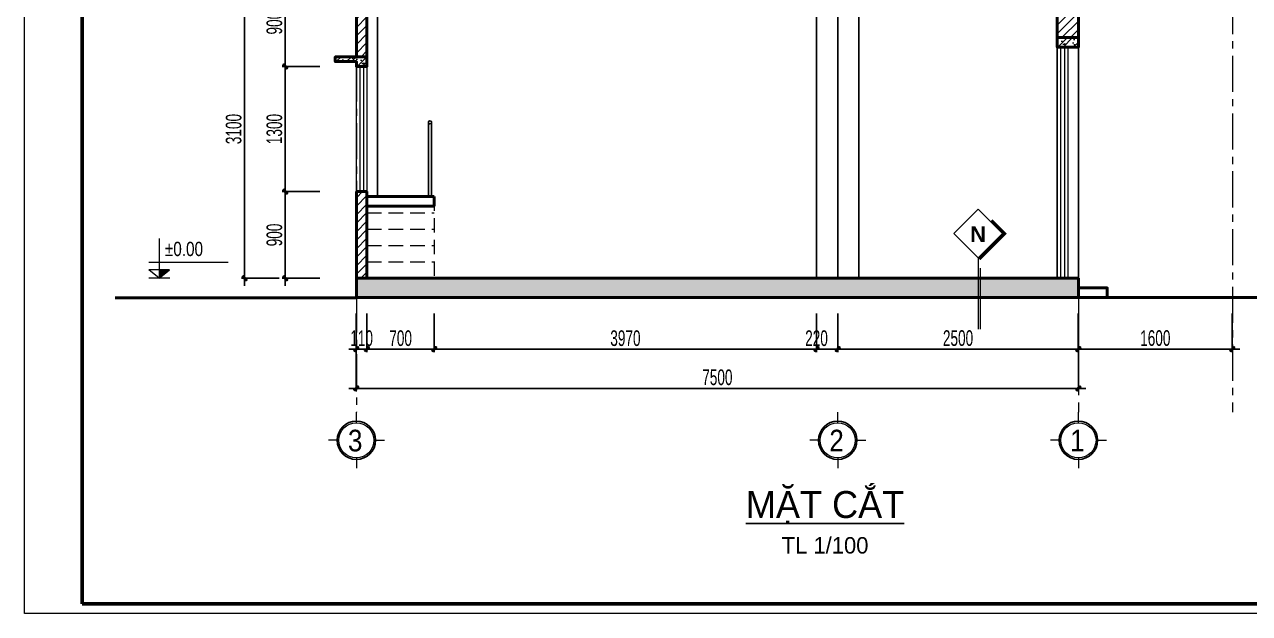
# Model space of a CAD drawing. Header units: millimetres. Extents: x 596422 to 1674380, y -367470 to 58862.
# Drawn here: x 1225969 to 1238693, y -32063 to -25945 of the extents above; entities that cross this region are included whole.
import ezdxf
from ezdxf.enums import TextEntityAlignment as Align

# ---------------------------------------------------------------- set-up
doc = ezdxf.new("R2010")
doc.units = ezdxf.units.MM
doc.header["$LTSCALE"] = 600
doc.header["$MEASUREMENT"] = 0
doc.linetypes.add('CENTER', pattern=[2, 1.25, -0.25, 0.25, -0.25])
doc.linetypes.add('HIDDEN', pattern=[0.375, 0.25, -0.125])
doc.layers.get('0').update_dxf_attribs({"lineweight": 0})
doc.layers.get('Defpoints').update_dxf_attribs({"lineweight": 0})
for name, color, linetype, lineweight in [('EG Dim', 8, 'Continuous', 18), ('EG Text2', 7, 'Continuous', 18), ('ISO', 33, 'Continuous', 15), ('LC Hatch', 252, 'Continuous', 9), ('LC ISO', 153, 'Continuous', 13), ('LC Net manh', 9, 'Continuous', 5), ('LC Net thay', 7, 'Continuous', 25), ('LC Text1', 3, 'Continuous', 20), ('LC Text2', 7, 'Continuous', 25), ('NET KY HIEU', 31, 'Continuous', 20), ('truc', 76, 'CENTER', 9), ('VAT DUNG TV', 253, 'Continuous', 9), ('wall', 30, 'Continuous', 50)]:
    doc.layers.add(name, color=color, linetype=linetype, lineweight=lineweight)
doc.layers.add('Khungten_LCDI', color=7, linetype='Continuous')
doc.layers.add('Kichthuoc', color=9, linetype='Continuous')
doc.styles.add('CHU THUONG', font='chhbg.shx', dxfattribs={"width": 0.8, "height": 220})
doc.styles.add('CHU TO', font='VHARIALB.TTF')
doc.styles.add('EG 1', font='VHAVANB.TTF')
doc.styles.add('HOATBIF', font='hoatbif.shx', dxfattribs={"width": 0.65})
doc.styles.add('Khungten', font='VHAVAN.TTF', dxfattribs={"width": 0.9, "height": 5000})
doc.styles.add('LC 1', font='VHAVANB.TTF')
doc.styles.add('Title', font='VHAVAN.TTF', dxfattribs={"width": 0.8})
doc.dimstyles.new('1-100', dxfattribs={"dimscale": 300, "dimtxt": 1.2, "dimasz": 0.25, "dimexe": 0.5, "dimexo": 0, "dimgap": 0.3, "dimtad": 1, "dimdec": 0, "dimzin": 0, "dimdsep": 46, "dimtxsty": 'HOATBIF', "dimblk1": 'DOT', "dimblk2": 'DOT', "dimsah": 1, "dimcen": -1, "dimdle": 1, "dimclrd": 256, "dimclre": 256, "dimclrt": 4, "dimadec": 3, "dimazin": 2, "dimtfac": 0.333333, "dimtdec": 0, "dimtix": 1, "dimtmove": 2, "dimatfit": 3, "dimldrblk": 'DOT', "dimfxl": 1, "dimtvp": 0.833333, "dimtolj": 1, "dimtzin": 0, "dimarcsym": 0})

# ---------------------------------------------------------------- blocks, each defined once
blk = doc.blocks.new('TTRUC')
at = {"layer": 'ISO'}
for p, q in [((0, 6.37), (0, 10.13)), ((-6.37, 0), (-10.13, 0)), ((6.37, 0), (10.13, 0)), ((0, -6.37), (0, -10.13))]:
    blk.add_line(p, q, dxfattribs=at)
blk.add_circle((0, 0), 6.37, dxfattribs=at)
at = {"layer": 'Kichthuoc'}
blk.add_circle((0, 0), 6.95, dxfattribs=at)
blk = doc.blocks.new('DOT')
at = {"layer": 'Kichthuoc'}
blk.add_line((-3, 0), (3, 0), dxfattribs=at)
at = {"layer": 'Kichthuoc', "color": 4}
blk.add_line((-1, -1), (1, 1), dxfattribs=at)
blk.add_lwpolyline([(0.5, 1), (-1, -0.5), (-0.5, -1), (1, 0.5)], close=True, dxfattribs=at)
blk = doc.blocks.new('*D1069')
at = {"layer": 'Defpoints', "color": 0, "transparency": 16777216}
for p in [(1230226, -28946), (1234196, -28945), (1234196, -29317)]:
    blk.add_point(p, dxfattribs=at)
at = {"layer": 'EG Dim', "lineweight": -2, "transparency": 16777216}
for p, q in [((1230226, -28946), (1230226, -29350)), ((1234196, -28945), (1234196, -29350)), ((1230252, -29317), (1234170, -29317))]:
    blk.add_line(p, q, dxfattribs=at)
at = {"layer": 'EG Dim', "lineweight": -2, "transparency": 16777216, "xscale": 26, "yscale": 26, "zscale": 26, "rotation": 180}
blk.add_blockref('DOT', (1230226, -29317), dxfattribs=at)
at = {"layer": 'EG Dim', "lineweight": -2, "transparency": 16777216, "xscale": 26, "yscale": 26, "zscale": 26}
blk.add_blockref('DOT', (1234196, -29317), dxfattribs=at)
at = {"layer": 'EG Dim', "color": 4, "transparency": 16777216, "insert": (1232211, -29204), "char_height": 162.5, "attachment_point": 5, "style": 'HOATBIF'}
blk.add_mtext('\\A1;3970', dxfattribs=at)
blk = doc.blocks.new('_Dot')
at = {"color": 0, "linetype": 'ByBlock', "lineweight": -2}
blk.add_line((-0.5, 0), (-1, 0), dxfattribs=at)
at = {"color": 0, "linetype": 'ByBlock', "const_width": 0.5}
blk.add_lwpolyline([(-0.25, 0, 1), (0.25, 0, 1)], format="xyb", close=True, dxfattribs=at)
blk = doc.blocks.new('*D1070')
at = {"layer": 'Defpoints', "color": 0, "transparency": 16777216}
for p in [(1234416, -28945), (1236916, -28945), (1236916, -29317)]:
    blk.add_point(p, dxfattribs=at)
at = {"layer": 'EG Dim', "lineweight": -2, "transparency": 16777216}
for p, q in [((1234416, -28945), (1234416, -29349)), ((1236916, -28945), (1236916, -29349)), ((1234442, -29317), (1236890, -29317))]:
    blk.add_line(p, q, dxfattribs=at)
at = {"layer": 'EG Dim', "lineweight": -2, "transparency": 16777216, "xscale": 26, "yscale": 26, "zscale": 26, "rotation": 180}
blk.add_blockref('DOT', (1234416, -29317), dxfattribs=at)
at = {"layer": 'EG Dim', "lineweight": -2, "transparency": 16777216, "xscale": 26, "yscale": 26, "zscale": 26}
blk.add_blockref('DOT', (1236916, -29317), dxfattribs=at)
at = {"layer": 'EG Dim', "color": 4, "transparency": 16777216, "insert": (1235666, -29203), "char_height": 162.5, "attachment_point": 5, "style": 'HOATBIF'}
blk.add_mtext('\\A1;2500', dxfattribs=at)
blk = doc.blocks.new('*D1071')
at = {"layer": 'Defpoints', "color": 0, "transparency": 16777216}
for p in [(1229416, -28946), (1236916, -28945), (1236916, -29724)]:
    blk.add_point(p, dxfattribs=at)
at = {"layer": 'EG Dim', "lineweight": -2, "transparency": 16777216}
for p, q in [((1229416, -28946), (1229416, -29756)), ((1236916, -28945), (1236916, -29756)), ((1229442, -29724), (1236890, -29724))]:
    blk.add_line(p, q, dxfattribs=at)
at = {"layer": 'EG Dim', "lineweight": -2, "transparency": 16777216, "xscale": 26, "yscale": 26, "zscale": 26, "rotation": 180}
blk.add_blockref('DOT', (1229416, -29724), dxfattribs=at)
at = {"layer": 'EG Dim', "lineweight": -2, "transparency": 16777216, "xscale": 26, "yscale": 26, "zscale": 26}
blk.add_blockref('DOT', (1236916, -29724), dxfattribs=at)
at = {"layer": 'EG Dim', "color": 4, "transparency": 16777216, "insert": (1233166, -29610), "char_height": 162.5, "attachment_point": 5, "style": 'HOATBIF'}
blk.add_mtext('\\A1;7500', dxfattribs=at)
blk = doc.blocks.new('*D1072')
at = {"layer": 'Defpoints', "color": 0, "transparency": 16777216}
for p in [(1229416, -28946), (1229526, -28946), (1229526, -29317)]:
    blk.add_point(p, dxfattribs=at)
at = {"layer": 'EG Dim', "lineweight": -2, "transparency": 16777216}
for p, q in [((1229416, -28946), (1229416, -29350)), ((1229526, -28946), (1229526, -29350)), ((1229390, -29317), (1229364, -29317)), ((1229416, -29317), (1229526, -29317)), ((1229552, -29317), (1229578, -29317))]:
    blk.add_line(p, q, dxfattribs=at)
at = {"layer": 'EG Dim', "lineweight": -2, "transparency": 16777216, "xscale": 26, "yscale": 26, "zscale": 26}
blk.add_blockref('DOT', (1229416, -29317), dxfattribs=at)
at = {"layer": 'EG Dim', "lineweight": -2, "transparency": 16777216, "xscale": 26, "yscale": 26, "zscale": 26, "rotation": 180}
blk.add_blockref('DOT', (1229526, -29317), dxfattribs=at)
at = {"layer": 'EG Dim', "color": 4, "transparency": 16777216, "insert": (1229471, -29204), "char_height": 162.5, "attachment_point": 5, "style": 'HOATBIF'}
blk.add_mtext('\\A1;110', dxfattribs=at)
blk = doc.blocks.new('*D1073')
at = {"layer": 'Defpoints', "color": 0, "transparency": 16777216}
for p in [(1236915, -28945), (1238515, -28945), (1238515, -29317)]:
    blk.add_point(p, dxfattribs=at)
at = {"layer": 'EG Dim', "lineweight": -2, "transparency": 16777216}
for p, q in [((1236915, -28945), (1236915, -29349)), ((1238515, -28945), (1238515, -29349)), ((1236941, -29317), (1238489, -29317))]:
    blk.add_line(p, q, dxfattribs=at)
at = {"layer": 'EG Dim', "lineweight": -2, "transparency": 16777216, "xscale": 26, "yscale": 26, "zscale": 26, "rotation": 180}
blk.add_blockref('DOT', (1236915, -29317), dxfattribs=at)
at = {"layer": 'EG Dim', "lineweight": -2, "transparency": 16777216, "xscale": 26, "yscale": 26, "zscale": 26}
blk.add_blockref('DOT', (1238515, -29317), dxfattribs=at)
at = {"layer": 'EG Dim', "color": 4, "transparency": 16777216, "insert": (1237715, -29203), "char_height": 162.5, "attachment_point": 5, "style": 'HOATBIF'}
blk.add_mtext('\\A1;1600', dxfattribs=at)
blk = doc.blocks.new('*D1074')
at = {"layer": 'Defpoints', "color": 0, "transparency": 16777216}
for p in [(1234196, -28945), (1234416, -28945), (1234416, -29317)]:
    blk.add_point(p, dxfattribs=at)
at = {"layer": 'EG Dim', "lineweight": -2, "transparency": 16777216}
for p, q in [((1234196, -28945), (1234196, -29350)), ((1234416, -28945), (1234416, -29350)), ((1234222, -29317), (1234390, -29317))]:
    blk.add_line(p, q, dxfattribs=at)
at = {"layer": 'EG Dim', "lineweight": -2, "transparency": 16777216, "xscale": 26, "yscale": 26, "zscale": 26, "rotation": 180}
blk.add_blockref('DOT', (1234196, -29317), dxfattribs=at)
at = {"layer": 'EG Dim', "lineweight": -2, "transparency": 16777216, "xscale": 26, "yscale": 26, "zscale": 26}
blk.add_blockref('DOT', (1234416, -29317), dxfattribs=at)
at = {"layer": 'EG Dim', "color": 4, "transparency": 16777216, "insert": (1234196, -29204), "char_height": 162.5, "attachment_point": 5, "style": 'HOATBIF'}
blk.add_mtext('\\A1;220', dxfattribs=at)
blk = doc.blocks.new('*D1075')
at = {"layer": 'Defpoints', "color": 0, "transparency": 16777216}
for p in [(1229526, -28946), (1230226, -28946), (1230226, -29317)]:
    blk.add_point(p, dxfattribs=at)
at = {"layer": 'EG Dim', "lineweight": -2, "transparency": 16777216}
for p, q in [((1229526, -28946), (1229526, -29350)), ((1230226, -28946), (1230226, -29350)), ((1229552, -29317), (1230200, -29317))]:
    blk.add_line(p, q, dxfattribs=at)
at = {"layer": 'EG Dim', "lineweight": -2, "transparency": 16777216, "xscale": 26, "yscale": 26, "zscale": 26, "rotation": 180}
blk.add_blockref('DOT', (1229526, -29317), dxfattribs=at)
at = {"layer": 'EG Dim', "lineweight": -2, "transparency": 16777216, "xscale": 26, "yscale": 26, "zscale": 26}
blk.add_blockref('DOT', (1230226, -29317), dxfattribs=at)
at = {"layer": 'EG Dim', "color": 4, "transparency": 16777216, "insert": (1229876, -29204), "char_height": 162.5, "attachment_point": 5, "style": 'HOATBIF'}
blk.add_mtext('\\A1;700', dxfattribs=at)
blk = doc.blocks.new('LCDI-new')
at = {"layer": 'Defpoints', "lineweight": 0}
blk.add_lwpolyline([(-1626044.71, 488105.01), (-1626044.71, 488402.01), (-1625624.71, 488402.01), (-1625624.71, 488105.01)], close=True, dxfattribs=at)
at = {"layer": 'Khungten_LCDI', "color": 5, "lineweight": 60}
blk.add_lwpolyline([(-1626032.71, 488107.01), (-1626032.71, 488400.01), (-1625626.71, 488400.01), (-1625626.71, 488107.01)], close=True, dxfattribs=at)
at = {"color": 2, "style": 'Title', "width": 1.824646}
for tag, p, p2 in [('TENBANVE1', (-1625663.58, 488164.65), (-1625629.32, 488164.65)), ('TENBANVE2', (-1625663.58, 488157.89), (-1625629.32, 488157.89))]:
    blk.add_attdef(tag, text='', height=2.5, dxfattribs=at).set_placement(p, p2, align=Align.FIT)
at = {"color": 7, "style": 'Khungten', "width": 0.8}
for tag, p in [('REVISION', (-1625637.72, 488146.05)), ('NGAYHT', (-1625637.25, 488137.42))]:
    blk.add_attdef(tag, text='', height=2, dxfattribs=at).set_placement(p, align=Align.CENTER)
at = {"color": 2, "style": 'Title', "width": 0.7}
blk.add_attdef('SOBANVE', text='', height=2.5, dxfattribs=at).set_placement((-1625637.09, 488114.55), align=Align.CENTER)
blk = doc.blocks.new('TIEUDE1')
at = {"layer": 'EG Text2', "color": 7, "style": 'EG 1'}
blk.add_attdef('TIªU§Ò', text='', height=5, dxfattribs=at).set_placement((0, 0), align=Align.BOTTOM_CENTER)
blk.add_attdef('TL', text='', height=3, dxfattribs=at).set_placement((0, -2), align=Align.TOP_CENTER)
blk = doc.blocks.new('*D1027')
at = {"layer": 'Defpoints', "color": 0, "transparency": 16777216}
for p in [(1229037, -25481), (1228256, -28581), (1228615, -28581)]:
    blk.add_point(p, dxfattribs=at)
at = {"layer": 'EG Dim', "lineweight": -2, "transparency": 16777216}
for p, q in [((1229037, -25481), (1228223, -25481)), ((1228256, -25507), (1228256, -28555)), ((1228615, -28581), (1228223, -28581))]:
    blk.add_line(p, q, dxfattribs=at)
at = {"layer": 'EG Dim', "lineweight": -2, "transparency": 16777216, "xscale": 26, "yscale": 26, "zscale": 26}
for p, rotation in [((1228256, -25481), 90), ((1228256, -28581), 270)]:
    blk.add_blockref('DOT', p, dxfattribs=dict(at, rotation=rotation))
at = {"layer": 'EG Dim', "color": 4, "transparency": 16777216, "insert": (1228142, -27031), "char_height": 162.5, "attachment_point": 5, "rotation": 90, "style": 'HOATBIF'}
blk.add_mtext('\\A1;3100', dxfattribs=at)
blk = doc.blocks.new('*D1030')
at = {"layer": 'Defpoints', "color": 0, "transparency": 16777216}
for p in [(1229037, -27681), (1228678, -28581), (1229037, -28581)]:
    blk.add_point(p, dxfattribs=at)
at = {"layer": 'EG Dim', "lineweight": -2, "transparency": 16777216}
for p, q in [((1229037, -27681), (1228646, -27681)), ((1228678, -27707), (1228678, -28555)), ((1229037, -28581), (1228646, -28581))]:
    blk.add_line(p, q, dxfattribs=at)
at = {"layer": 'EG Dim', "lineweight": -2, "transparency": 16777216, "xscale": 26, "yscale": 26, "zscale": 26}
for p, rotation in [((1228678, -27681), 90), ((1228678, -28581), 270)]:
    blk.add_blockref('DOT', p, dxfattribs=dict(at, rotation=rotation))
at = {"layer": 'EG Dim', "color": 4, "transparency": 16777216, "insert": (1228565, -28131), "char_height": 162.5, "attachment_point": 5, "rotation": 90, "style": 'HOATBIF'}
blk.add_mtext('\\A1;900', dxfattribs=at)
blk = doc.blocks.new('*D1031')
at = {"layer": 'Defpoints', "color": 0, "transparency": 16777216}
for p in [(1229037, -26381), (1228678, -27681), (1229037, -27681)]:
    blk.add_point(p, dxfattribs=at)
at = {"layer": 'EG Dim', "lineweight": -2, "transparency": 16777216}
for p, q in [((1229037, -26381), (1228646, -26381)), ((1228678, -26407), (1228678, -27655)), ((1229037, -27681), (1228646, -27681))]:
    blk.add_line(p, q, dxfattribs=at)
at = {"layer": 'EG Dim', "lineweight": -2, "transparency": 16777216, "xscale": 26, "yscale": 26, "zscale": 26}
for p, rotation in [((1228678, -26381), 90), ((1228678, -27681), 270)]:
    blk.add_blockref('DOT', p, dxfattribs=dict(at, rotation=rotation))
at = {"layer": 'EG Dim', "color": 4, "transparency": 16777216, "insert": (1228565, -27031), "char_height": 162.5, "attachment_point": 5, "rotation": 90, "style": 'HOATBIF'}
blk.add_mtext('\\A1;1300', dxfattribs=at)
blk = doc.blocks.new('*D1032')
at = {"layer": 'Defpoints', "color": 0, "transparency": 16777216}
for p in [(1229037, -25481), (1228678, -26381), (1229037, -26381)]:
    blk.add_point(p, dxfattribs=at)
at = {"layer": 'EG Dim', "lineweight": -2, "transparency": 16777216}
for p, q in [((1229037, -25481), (1228646, -25481)), ((1228678, -25507), (1228678, -26355)), ((1229037, -26381), (1228646, -26381))]:
    blk.add_line(p, q, dxfattribs=at)
at = {"layer": 'EG Dim', "lineweight": -2, "transparency": 16777216, "xscale": 26, "yscale": 26, "zscale": 26}
for p, rotation in [((1228678, -25481), 90), ((1228678, -26381), 270)]:
    blk.add_blockref('DOT', p, dxfattribs=dict(at, rotation=rotation))
at = {"layer": 'EG Dim', "color": 4, "transparency": 16777216, "insert": (1228565, -25931), "char_height": 162.5, "attachment_point": 5, "rotation": 90, "style": 'HOATBIF'}
blk.add_mtext('\\A1;900', dxfattribs=at)
blk = doc.blocks.new('coss')
at = {"layer": 'NET KY HIEU', "color": 7}
for p, q in [((0, 544), (0, 0)), ((938, 215), (-142, 215)), ((0, 0), (-141, 117)), ((141, 117), (-141, 117)), ((0, 0), (141, 117))]:
    blk.add_line(p, q, dxfattribs=at)
at = {"layer": 'NET KY HIEU', "color": 1, "ltscale": 600}
blk.add_line((142, 0), (-142, 0), dxfattribs=at)
at = {"layer": 'NET KY HIEU', "ltscale": 600}
blk.add_solid([(0, 0), (0, 117), (141, 117)], dxfattribs=at)
at = {"layer": 'NET KY HIEU', "color": 4, "style": 'CHU THUONG', "width": 0.8}
blk.add_attdef('%%P0.000', text='', height=195, dxfattribs=at).set_placement((77, 400), align=Align.MIDDLE_LEFT)
blk = doc.blocks.new('*U238')
at = {"layer": 'NET KY HIEU', "color": 1, "lineweight": -2, "ltscale": 600}
blk.add_line((30, -145), (30, -1009), dxfattribs=at)
blk.add_wipeout([(0, 688), (-344, 344), (0, 0), (344, 344)])
at = {"layer": 'NET KY HIEU', "color": 7, "lineweight": -2, "ltscale": 600}
blk.add_line((0, 0), (0, -1009), dxfattribs=at)
at = {"layer": 'NET KY HIEU', "color": 7, "linetype": 'Continuous', "lineweight": -2}
blk.add_lwpolyline([(0, 0), (344, 344), (0, 688), (-344, 344)], close=True, dxfattribs=at)
at = {"layer": 'NET KY HIEU', "linetype": 'Continuous', "lineweight": -2, "const_width": 44.2}
blk.add_lwpolyline([(16, -16), (375, 344), (188, 532)], dxfattribs=at)
at = {"layer": 'NET KY HIEU', "color": 4, "lineweight": -2, "style": 'CHU TO'}
blk.add_attdef('N1', text='', height=221, dxfattribs=at).set_placement((0, 336), align=Align.MIDDLE)

msp = doc.modelspace()

# ---------------------------------------------------------------- hatches: boundary and pattern name
at = {"layer": 'LC Hatch', "ltscale": 2}
h = msp.add_hatch(dxfattribs=at)
h.set_pattern_fill('ANSI31', color=256, scale=500, double=1)
h.set_pattern_definition([(45, (-407263.415, -217780.42), (-44.1941738, 44.1941738), [])])
h.paths.add_polyline_path([(1236696.3, -26081.2), (1236916.1, -26081.2), (1236916.2, -25581.2), (1236696.3, -25581.2)])
h = msp.add_hatch(dxfattribs=at)
h.set_pattern_fill('ANSI31', color=256, scale=500, double=1)
h.set_pattern_definition([(45, (-414543.495, -217980.35), (-44.1941738, 44.1941738), [])])
h.paths.add_polyline_path([(1229416.2, -26281.1), (1229526.2, -26281.1), (1229526.2, -25781.1), (1229416.2, -25781.1)])
h.paths.add_polyline_path([(1229526.2, -27681.1), (1229416.2, -27681.1), (1229416.2, -28581.1), (1229526.2, -28581.1)])
at = {"layer": 'LC Hatch'}
h = msp.add_hatch(dxfattribs=at)
h.set_pattern_fill('AR-CONC', color=256, scale=20)
h.set_pattern_definition([(50, (510227.98, 199.93), (143.452037, -12.550427), [15, -165]), (355, (510227.98, 199.93), (-27.750267, 150.438427), [12, -132]), (100.4514, (510239.94, 198.89), (115.701876, 137.887908), [12.748038, -140.228422]), (46.1842, (510227.98, 239.93), (213.44821, -33.103803), [22.5, -247.5]), (96.6356, (510245.77, 237.17), (186.93254, 194.823574), [19.12206, -210.3426]), (351.1842, (510227.98, 239.93), (186.93239, 194.82372), [18, -198]), (21, (510247.98, 229.93), (119.38141, -80.523778), [15, -165]), (326, (510247.98, 229.93), (48.663066, 145.03001), [12, -132]), (71.4514, (510257.93, 223.22), (168.044526, 64.5061), [12.748038, -140.228422]), (37.5, (510227.984, 199.93), (2.431971, 66.5787708), [0, -130.4, 0, -134, 0, -132.5]), (7.5, (510227.984, 199.93), (52.6139075, 78.8823424), [0, -76.4, 0, -127.4, 0, -50.5]), (327.5, (510183.384, 199.93), (106.7644872, -4.5109743), [0, -50, 0, -156, 0, -207]), (317.5, (510163.38, 199.93), (116.637234, 20.020996), [0, -65, 0, -103.6, 0, -147])])
h.paths.add_polyline_path([(1236696.2, -26081.2), (1236696.2, -26131.2), (1236696.3, -26131.2), (1236696.2, -26181.2), (1236916.1, -26181.2), (1236916.1, -26081.2)])
h = msp.add_hatch(dxfattribs=at)
h.set_pattern_fill('THEP', color=256, scale=300)
h.set_pattern_definition([(45, (510227.98, 199.93), (-79.549513, 79.549513), []), (45, (510281.02, 199.93), (-79.549513, 79.549513), [])])
h.paths.add_polyline_path([(1236696.2, -26081.2), (1236696.2, -26131.2), (1236696.3, -26131.2), (1236696.2, -26181.2), (1236916.1, -26181.2), (1236916.1, -26081.2)])
h = msp.add_hatch(dxfattribs=at)
h.set_pattern_fill('AR-CONC', color=256, scale=20)
h.set_pattern_definition([(50, (502947.9, 0), (143.452037, -12.550427), [15, -165]), (355, (502947.9, 0), (-27.750267, 150.438427), [12, -132]), (100.4514, (502959.86, -1.05), (115.701876, 137.887908), [12.748038, -140.228422]), (46.1842, (502947.9, 40), (213.44821, -33.103803), [22.5, -247.5]), (96.6356, (502965.7, 37.24), (186.93254, 194.823574), [19.12206, -210.3426]), (351.1842, (502947.9, 40), (186.93239, 194.82372), [18, -198]), (21, (502967.9, 30), (119.38141, -80.523778), [15, -165]), (326, (502967.9, 30), (48.663066, 145.03001), [12, -132]), (71.4514, (502977.85, 23.29), (168.044526, 64.5061), [12.748038, -140.228422]), (37.5, (502947.904, 0), (2.431971, 66.5787708), [0, -130.4, 0, -134, 0, -132.5]), (7.5, (502947.904, 0), (52.6139075, 78.8823424), [0, -76.4, 0, -127.4, 0, -50.5]), (327.5, (502903.304, 0), (106.7644872, -4.5109743), [0, -50, 0, -156, 0, -207]), (317.5, (502883.3, 0), (116.637234, 20.020996), [0, -65, 0, -103.6, 0, -147])])
h.paths.add_polyline_path([(1229526.2, -26331.1), (1229526.2, -26381.1), (1229416.2, -26381.1), (1229416.2, -26331.1), (1229196.2, -26331.1), (1229196.2, -26281.1), (1229526.2, -26281.1)])
h = msp.add_hatch(dxfattribs=at)
h.set_pattern_fill('THEP', color=256, scale=300)
h.set_pattern_definition([(45, (502947.9, 0), (-79.549513, 79.549513), []), (45, (503000.94, 0), (-79.549513, 79.549513), [])])
h.paths.add_polyline_path([(1229526.2, -26331.1), (1229526.2, -26381.1), (1229416.2, -26381.1), (1229416.2, -26331.1), (1229196.2, -26331.1), (1229196.2, -26281.1), (1229526.2, -26281.1)])
h = msp.add_hatch(dxfattribs=at)
h.set_pattern_fill('AR-CONC', color=256, scale=20)
h.set_pattern_definition([(50, (501770.64, 0), (143.452037, -12.550427), [15, -165]), (355, (501770.64, 0), (-27.750267, 150.438427), [12, -132]), (100.4514, (501782.59, -1.05), (115.701876, 137.887908), [12.748038, -140.228422]), (46.1842, (501770.64, 40), (213.44821, -33.103803), [22.5, -247.5]), (96.6356, (501788.43, 37.24), (186.93254, 194.823574), [19.12206, -210.3426]), (351.1842, (501770.64, 40), (186.93239, 194.82372), [18, -198]), (21, (501790.64, 30), (119.38141, -80.523778), [15, -165]), (326, (501790.64, 30), (48.663066, 145.03001), [12, -132]), (71.4514, (501800.59, 23.29), (168.044526, 64.5061), [12.748038, -140.228422]), (37.5, (501770.64, 0), (2.431971, 66.5787708), [0, -130.4, 0, -134, 0, -132.5]), (7.5, (501770.64, 0), (52.6139075, 78.8823424), [0, -76.4, 0, -127.4, 0, -50.5]), (327.5, (501726.04, 0), (106.7644872, -4.5109743), [0, -50, 0, -156, 0, -207]), (317.5, (501706.04, 0), (116.637234, 20.020996), [0, -65, 0, -103.6, 0, -147])])
h.paths.add_polyline_path([(1229416.2, -28581.1), (1229416.2, -28781.1), (1236916.2, -28780.7), (1236916.2, -28581.2)])

# ---------------------------------------------------------------- linework, layer by layer
at = {"layer": 'LC Net manh', "linetype": 'HIDDEN'}
for p, q in [((1230226.2, -27731.1), (1230226.2, -28581.1)), ((1229526.2, -27901.1), (1230226.2, -27901.1)), ((1229526.2, -28071.1), (1230226.2, -28071.1)), ((1229526.2, -28241.1), (1230226.2, -28241.1)), ((1229526.2, -28411.1), (1230226.2, -28411.1))]:
    msp.add_line(p, q, dxfattribs=at)
at = {"layer": 'LC Net thay'}
for p, q in [((1234636.1, -25581.1), (1234636.1, -28581.1)), ((1236696.2, -25581.1), (1236696.2, -28581.2)), ((1236916.2, -25581.2), (1236916.2, -28581.2)), ((1229636.2, -25781.1), (1229636.2, -27731.1)), ((1234196.1, -25781), (1234196.1, -28581.1)), ((1234416.1, -25781), (1234416.1, -28581.1)), ((1230166.2, -27731.1), (1230166.2, -26961.1)), ((1230196.2, -27731.1), (1230196.2, -26961.1))]:
    msp.add_line(p, q, dxfattribs=at)
msp.add_circle((1230181.2, -26961.1), 15, dxfattribs=at)
at = {"layer": 'truc', "ltscale": 0.5}
for p, q in [((1236915.8, -19069.4), (1236916.3, -29972.7)), ((1238515.8, -19069.4), (1238516.3, -29972.7)), ((1229415.8, -19169.4), (1229416.3, -29972.7))]:
    msp.add_line(p, q, dxfattribs=at)
at = {"layer": 'VAT DUNG TV'}
for p, q in [((1236731.2, -26181.2), (1236731.2, -28581.2)), ((1236771.2, -26181.2), (1236771.2, -28581.2)), ((1229451.2, -26381.1), (1229451.2, -27681.1)), ((1229491.2, -26381.1), (1229491.2, -27681.1))]:
    msp.add_line(p, q, dxfattribs=at)
for points in [[(1236696.2, -26181.2), (1236806.2, -26181.2), (1236806.2, -28581.2), (1236696.2, -28581.2)], [(1229416.2, -26381.1), (1229526.2, -26381.1), (1229526.2, -27681.1), (1229416.2, -27681.1)]]:
    msp.add_lwpolyline(points, close=True, dxfattribs=at)
at = {"layer": 'wall'}
for p, q in [((1236696.2, -26181.2), (1236916.2, -26181.2)), ((1229416.1, -26381.1), (1229526.2, -26381.1)), ((1229416.2, -27681.1), (1229526.2, -27681.1)), ((1229526.2, -27731.1), (1230226.2, -27731.1)), ((1230226.2, -27831.1), (1230226.2, -27731.1)), ((1229526.2, -27831.1), (1230226.2, -27831.1)), ((1229416.2, -28581.1), (1236916.2, -28581.2)), ((1229416.2, -28781.1), (1229416.2, -28581.1)), ((1236916.2, -28780.8), (1236916.2, -28581.2)), ((1226910.3, -28782.9), (1229416.2, -28782.9)), ((1229416.2, -28781.1), (1236916.2, -28780.8)), ((1236916.2, -28780.8), (1241022.1, -28780.7))]:
    msp.add_line(p, q, dxfattribs=at)
for points in [[(1236916.3, -26081.2), (1236916.1, -25581.1), (1236696.1, -25581.1), (1236696.3, -26081.2)], [(1229526.2, -26281.1), (1229526.2, -25781.1), (1229416.2, -25781.1), (1229416.2, -26281.1)], [(1229416.2, -27681.1), (1229416.2, -28581.1), (1229526.2, -28581.1), (1229526.2, -27681.1)], [(1236916.2, -28681), (1237216.2, -28681), (1237216.2, -28780.8)]]:
    msp.add_lwpolyline(points, dxfattribs=at)
for points in [[(1236916.3, -26131.2), (1236916.3, -26181.2), (1236696.2, -26181.2), (1236696.3, -26131.2), (1236696.2, -26131.2), (1236696.2, -26081.2), (1236916.3, -26081.2)], [(1229526.2, -26331.1), (1229526.2, -26381.1), (1229416.2, -26381.1), (1229416.2, -26331.1), (1229196.2, -26331.1), (1229196.2, -26281.1), (1229526.2, -26281.1)]]:
    msp.add_lwpolyline(points, close=True, dxfattribs=at)

# ---------------------------------------------------------------- block references
ref = msp.add_blockref('coss', (1227369.2, -28581.1), dxfattribs=dict(xscale=0.7619999999999999, yscale=0.7619999999999999, zscale=0.7619999999999999))
ref.add_attrib('%%P0.000', '%%P0.00', dxfattribs={"layer": 'NET KY HIEU', "color": 3, "height": 148.3, "style": 'CHU THUONG', "width": 0.8}).set_placement((1227427.8, -28276), align=Align.MIDDLE_LEFT)
at = {"layer": 'Kichthuoc', "xscale": 50.00000000005321, "yscale": 50.00000000005321, "zscale": 50.00000000005321}
msp.add_blockref('LCDI-new', (82528204.8, -24437313), dxfattribs=at)
at = {"layer": 'LC ISO', "xscale": 28.69141044115101, "yscale": 28.69141044115101, "zscale": 28.69141044115101}
for p in [(1229416.3, -30263.4), (1234416.3, -30263.4), (1236916.3, -30263.4)]:
    msp.add_blockref('TTRUC', p, dxfattribs=at)
at = {"layer": 'LC Text2'}
ref = msp.add_blockref('TIEUDE1', (1234284.7, -31155), dxfattribs=dict(at, xscale=56.93620215211323, yscale=56.93620215211323, zscale=56.93620215211323))
ref.add_attrib('TIªU§Ò', '%%UmÆt c¾t', dxfattribs={"color": 7, "height": 280.38, "style": 'LC 1'}).set_placement((1234284.7, -31155), align=Align.BOTTOM_CENTER)
ref.add_attrib('TL', 'TL 1/100', dxfattribs={"color": 7, "height": 170.81, "style": 'LC 1'}).set_placement((1234284.7, -31268.9), align=Align.TOP_CENTER)

# ---------------------------------------------------------------- texts
at = {"layer": 'LC Text1', "ltscale": 0.2, "style": 'LC 1', "width": 0.9}
for s, p in [('3', (1229404.2, -30446.2)), ('2', (1234404.2, -30446.2)), ('1', (1236904.2, -30446.2))]:
    msp.add_text(s, height=224.7, dxfattribs=at).set_placement(p, align=Align.BOTTOM_CENTER)

# ---------------------------------------------------------------- dimensions: what is measured, and where the dimension line sits
at = {"layer": 'EG Dim'}
for base, p1, p2, picture, middle in [((1228255.9, -28581.1), (1229037, -25481.1), (1228614.7, -28581.1), '*D1027', (1228142.2, -27031.1)), ((1228678.3, -26381.1), (1229037, -25481.1), (1229037, -26381.1), '*D1032', (1228564.5, -25931.1)), ((1228678.3, -27681.1), (1229037, -26381.1), (1229037, -27681.1), '*D1031', (1228564.5, -27031.1)), ((1228678.3, -28581.1), (1229037, -27681.1), (1229037, -28581.1), '*D1030', (1228564.5, -28131.1))]:
    dim = msp.add_linear_dim(base=base, p1=p1, p2=p2, angle=90, dimstyle='1-100', override={"dimscale": 65, "dimtxt": 2.5, "dimasz": 0.4, "dimgap": 0.5}, dxfattribs=at)
    dim.commit()
    dim.dimension.update_dxf_attribs({"geometry": picture, "text_midpoint": middle})
for base, p1, p2, picture, middle in [((1229526.2, -29317.4), (1229416.2, -28945.8), (1229526.2, -28945.8), '*D1072', (1229471.2, -29203.7)), ((1236916.2, -29723.7), (1229416.2, -28945.8), (1236916.2, -28945.4), '*D1071', (1233166.2, -29609.9)), ((1230226, -29317.4), (1229526.2, -28945.8), (1230226, -28945.8), '*D1075', (1229876.1, -29203.7)), ((1234196.2, -29317.4), (1230226, -28945.8), (1234196.2, -28945.4), '*D1069', (1232211.1, -29203.7)), ((1236916.2, -29317), (1234416.2, -28945.4), (1236916.2, -28945), '*D1070', (1235666.2, -29203.2)), ((1238515.2, -29316.6), (1236915.2, -28945), (1238515.2, -28945), '*D1073', (1237715.2, -29202.9))]:
    dim = msp.add_linear_dim(base=base, p1=p1, p2=p2, dimstyle='1-100', override={"dimscale": 65, "dimtxt": 2.5, "dimasz": 0.4, "dimgap": 0.5}, dxfattribs=at)
    dim.commit()
    dim.dimension.update_dxf_attribs({"geometry": picture, "text_midpoint": middle})
dim = msp.add_linear_dim(base=(1234416.2, -29317.4), p1=(1234196.2, -28945.4), p2=(1234416.2, -28945.4), dimstyle='1-100', override={"dimscale": 65, "dimtxt": 2.5, "dimasz": 0.4, "dimgap": 0.5}, dxfattribs=at)
dim.commit()
dim.dimension.update_dxf_attribs({"geometry": '*D1074', "text_midpoint": (1234196.2, -29203.7), "dimtype": 160})

# ---------------------------------------------------------------- next in the draw order: block references
at = {"xscale": 0.7333333333604968, "yscale": 0.7333333333604968, "zscale": 0.7333333333604968}
msp.add_blockref('*U238', (1235874.5, -28368.9), dxfattribs=at).add_auto_attribs({'N1': 'n'})

doc.saveas('drawing.dxf')
